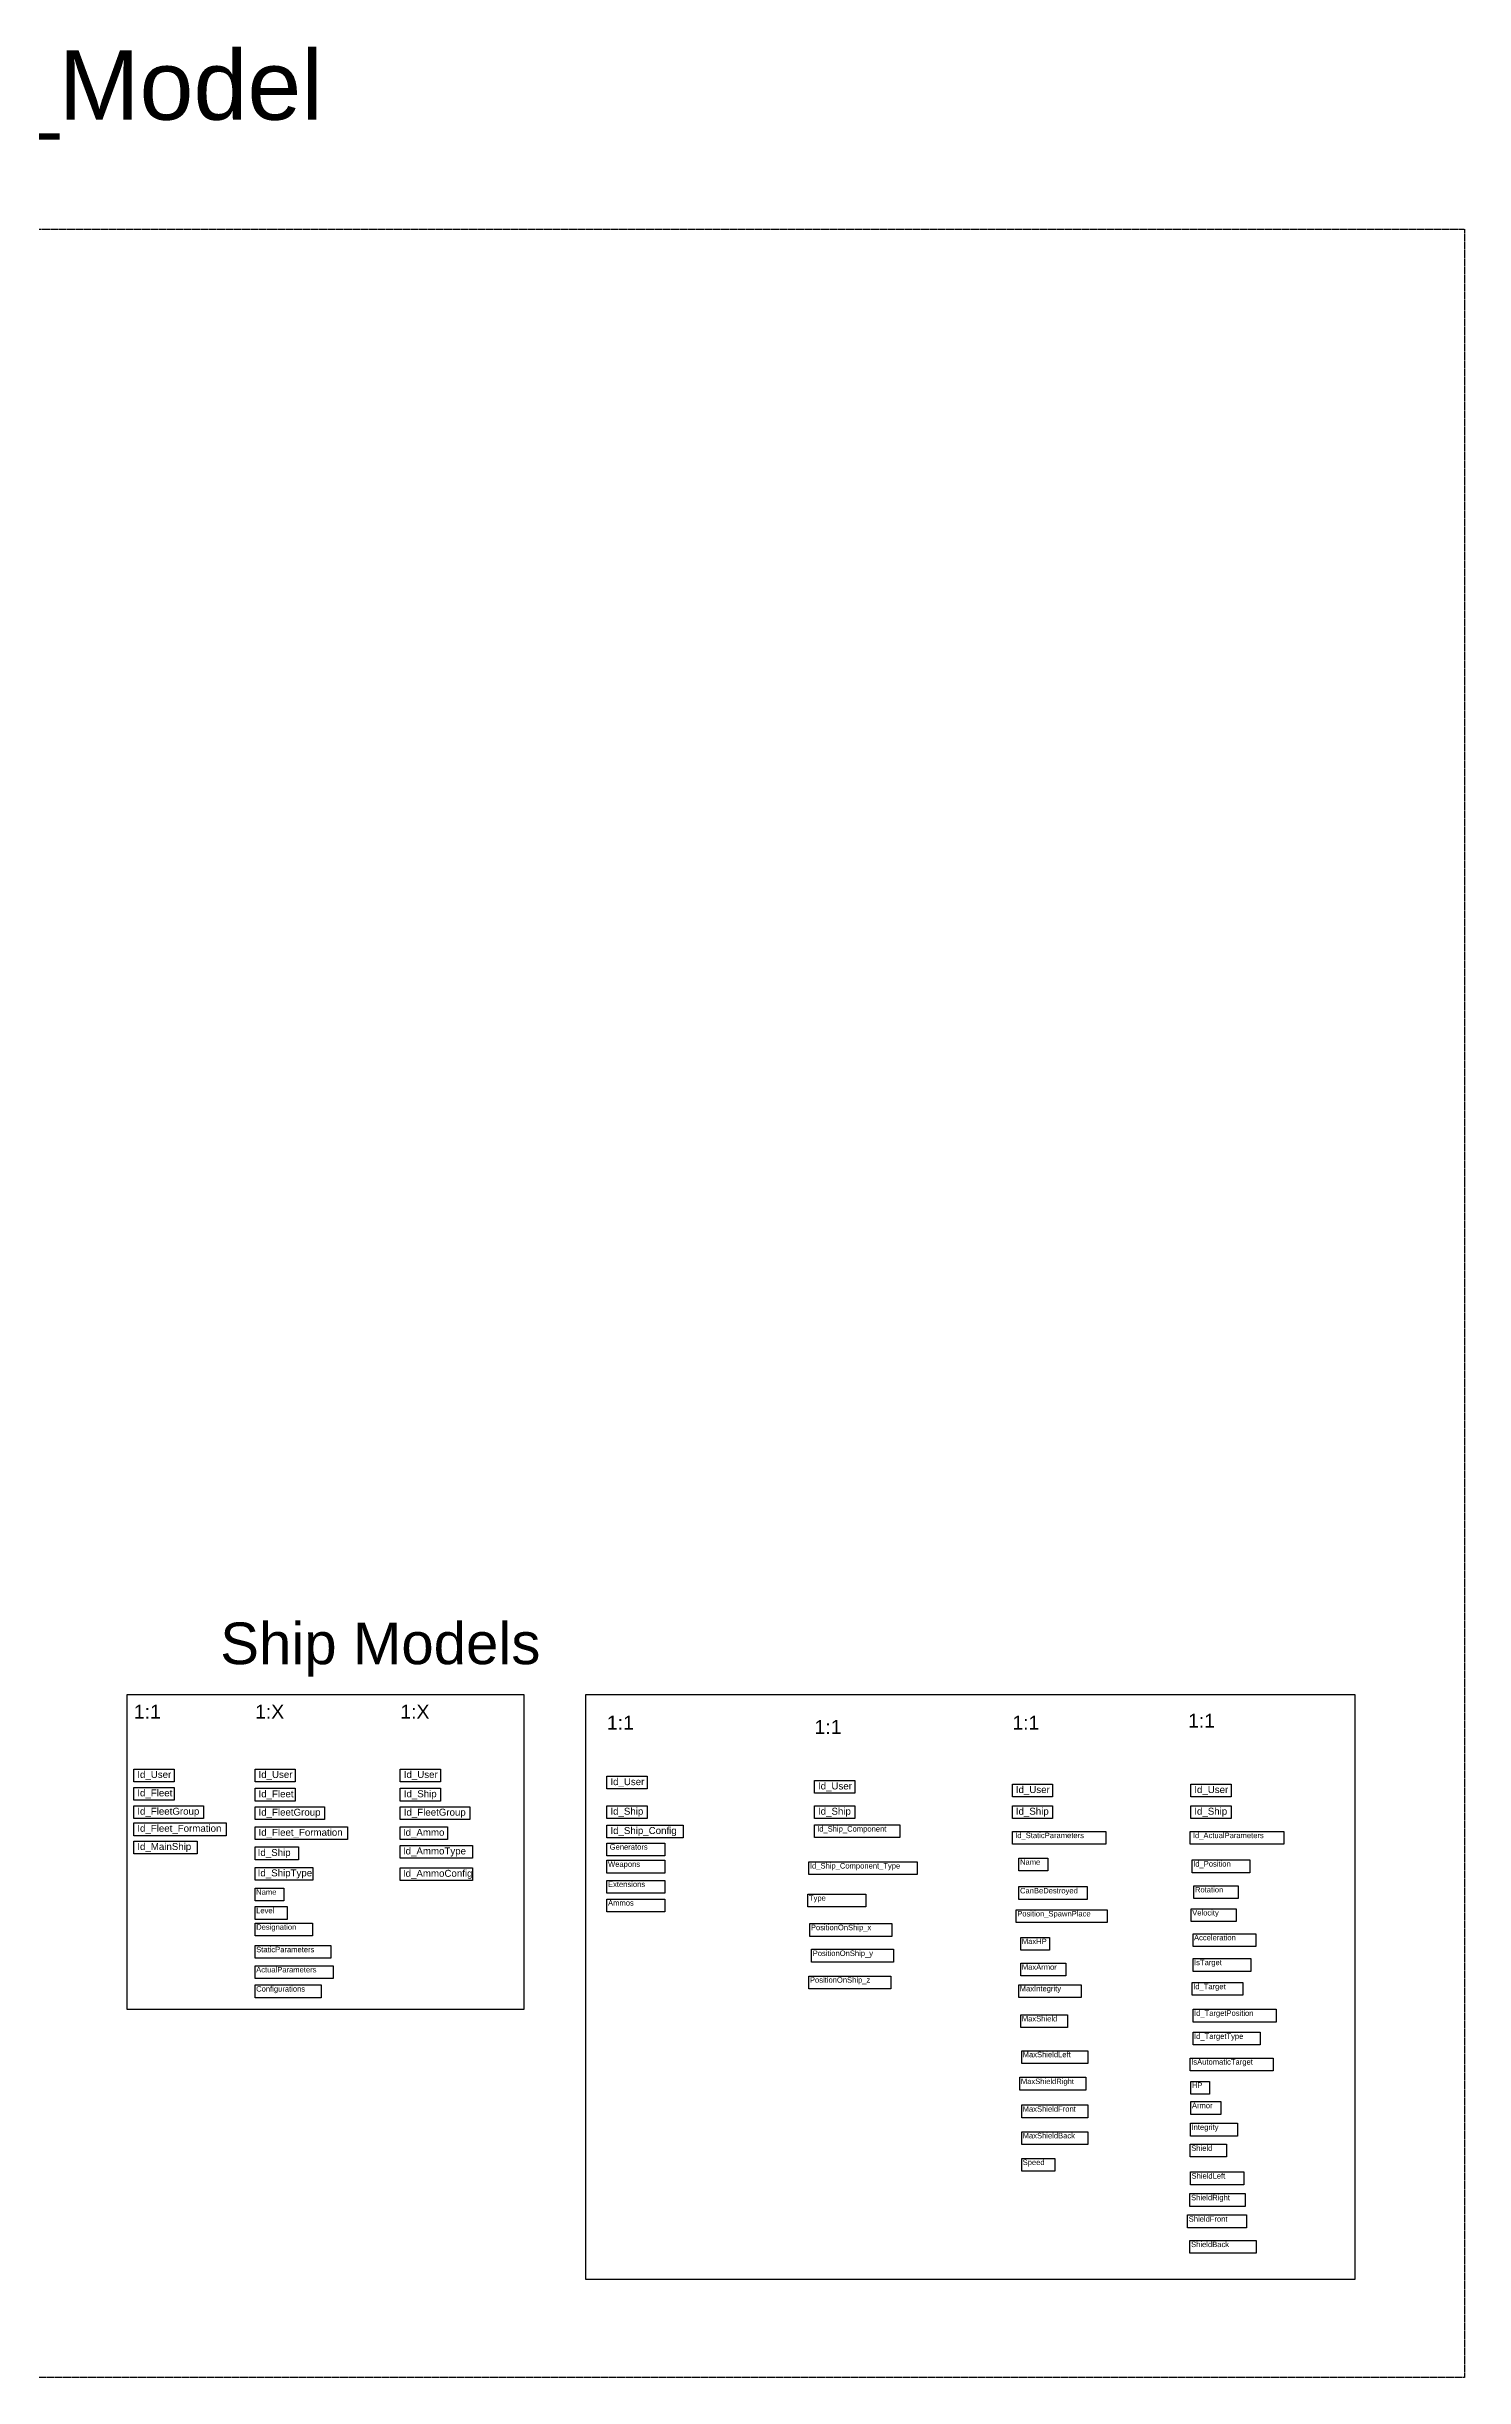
# Model space of a CAD drawing. Header units: millimetres. Extents: x 33057 to 249580, y -15894 to 47997.
# Drawn here: x 150324 to 160534, y 28654 to 45438 of the extents above; entities that cross this region are included whole.
import ezdxf

# ---------------------------------------------------------------- set-up
doc = ezdxf.new("R2010")
doc.units = ezdxf.units.MM
doc.linetypes.add('ACAD_ISO02W100', pattern=[15, 12, -3])
doc.layers.add('Obrys', color=253, linetype='Continuous', lineweight=30)
doc.layers.add('základní', color=4, linetype='Continuous')
doc.styles.get("Standard").update_dxf_attribs({"font": 'arial.ttf'})

msp = doc.modelspace()

# ---------------------------------------------------------------- linework, layer by layer
at = {"layer": 'základní', "color": 114, "linetype": 'ACAD_ISO02W100', "lineweight": 30, "true_color": 0x139b48}
msp.add_lwpolyline([(135141, 44123), (160534, 44123), (160534, 28654), (135141, 28654)], close=True, dxfattribs=at)
at = {"layer": 'základní', "color": 9, "lineweight": 30, "true_color": 0xafd9aa}
msp.add_lwpolyline([(150904, 33571), (153760, 33571), (153760, 31304), (150904, 31304)], close=True, dxfattribs=at)
at = {"layer": 'základní', "color": 215, "lineweight": 30, "true_color": 0xa953a0}
for points in [[(154208, 33571), (159746, 33571), (159746, 29359), (154208, 29359)], [(152871, 32324), (153391, 32324), (153391, 32232), (152871, 32232)]]:
    msp.add_lwpolyline(points, close=True, dxfattribs=at)
at = {"layer": 'základní', "color": 52, "lineweight": 30, "true_color": 0xc8c92d}
for points in [[(150952, 33035), (151243, 33035), (151243, 32943), (150952, 32943)], [(151825, 33035), (152115, 33035), (152115, 32943), (151825, 32943)], [(152871, 33035), (153161, 33035), (153161, 32943), (152871, 32943)], [(154359, 32984), (154649, 32984), (154649, 32892), (154359, 32892)], [(155854, 32952), (156144, 32952), (156144, 32860), (155854, 32860)], [(157279, 32927), (157569, 32927), (157569, 32835), (157279, 32835)], [(158565, 32927), (158855, 32927), (158855, 32835), (158565, 32835)]]:
    msp.add_lwpolyline(points, close=True, dxfattribs=at)
at = {"layer": 'základní', "color": 30, "lineweight": 30, "true_color": 0xf8991e}
for points in [[(150952, 32903), (151243, 32903), (151243, 32811), (150952, 32811)], [(150952, 32770), (151454, 32770), (151454, 32678), (150952, 32678)], [(151825, 32763), (152326, 32763), (152326, 32671), (151825, 32671)], [(152871, 32763), (153372, 32763), (153372, 32671), (152871, 32671)], [(152871, 32619), (153211, 32619), (153211, 32527), (152871, 32527)], [(154359, 32631), (154908, 32631), (154908, 32539), (154359, 32539)], [(155854, 32633), (156468, 32633), (156468, 32541), (155854, 32541)], [(157279, 32586), (157953, 32586), (157953, 32493), (157279, 32493)], [(158560, 32586), (159233, 32586), (159233, 32493), (158560, 32493)], [(151825, 32474), (152137, 32474), (152137, 32382), (151825, 32382)]]:
    msp.add_lwpolyline(points, close=True, dxfattribs=at)
at = {"layer": 'základní', "color": 3, "lineweight": 30}
for points in [[(151825, 32896), (152115, 32896), (152115, 32804), (151825, 32804)], [(152871, 32896), (153161, 32896), (153161, 32804), (152871, 32804)], [(154359, 32770), (154649, 32770), (154649, 32678), (154359, 32678)], [(155854, 32770), (156144, 32770), (156144, 32678), (155854, 32678)], [(157279, 32770), (157569, 32770), (157569, 32678), (157279, 32678)], [(158565, 32770), (158855, 32770), (158855, 32678), (158565, 32678)], [(150952, 32647), (151618, 32647), (151618, 32555), (150952, 32555)], [(151825, 32619), (152490, 32619), (152490, 32527), (151825, 32527)], [(150952, 32516), (151409, 32516), (151409, 32424), (150952, 32424)]]:
    msp.add_lwpolyline(points, close=True, dxfattribs=at)
at = {"layer": 'základní', "lineweight": 30}
for points in [[(152871, 32485), (153391, 32485), (153391, 32393), (152871, 32393)], [(154359, 32502), (154776, 32502), (154776, 32410), (154359, 32410)], [(157326, 32393), (157534, 32393), (157534, 32301), (157326, 32301)], [(151825, 32327), (152242, 32327), (152242, 32235), (151825, 32235)], [(154359, 32378), (154776, 32378), (154776, 32286), (154359, 32286)], [(154359, 32233), (154776, 32233), (154776, 32141), (154359, 32141)], [(155813, 32367), (156594, 32367), (156594, 32275), (155813, 32275)], [(158573, 32380), (158990, 32380), (158990, 32288), (158573, 32288)], [(151825, 32178), (152033, 32178), (152033, 32086), (151825, 32086)], [(154359, 32099), (154776, 32099), (154776, 32007), (154359, 32007)], [(155807, 32135), (156223, 32135), (156223, 32042), (155807, 32042)], [(157326, 32188), (157817, 32188), (157817, 32096), (157326, 32096)], [(158586, 32194), (158906, 32194), (158906, 32102), (158586, 32102)], [(151825, 32044), (152057, 32044), (152057, 31952), (151825, 31952)], [(151825, 31925), (152238, 31925), (152238, 31833), (151825, 31833)], [(155820, 31922), (156411, 31922), (156411, 31830), (155820, 31830)], [(157306, 32022), (157962, 32022), (157962, 31930), (157306, 31930)], [(158566, 32028), (158891, 32028), (158891, 31936), (158566, 31936)], [(155833, 31737), (156424, 31737), (156424, 31645), (155833, 31645)], [(157339, 31823), (157547, 31823), (157547, 31731), (157339, 31731)], [(158580, 31849), (159032, 31849), (159032, 31757), (158580, 31757)], [(157339, 31637), (157665, 31637), (157665, 31545), (157339, 31545)], [(158580, 31670), (158996, 31670), (158996, 31578), (158580, 31578)], [(155813, 31544), (156404, 31544), (156404, 31452), (155813, 31452)], [(157325, 31482), (157774, 31482), (157774, 31390), (157325, 31390)], [(158573, 31498), (158939, 31498), (158939, 31406), (158573, 31406)], [(157339, 31266), (157676, 31266), (157676, 31174), (157339, 31174)], [(158580, 31305), (159179, 31305), (159179, 31213), (158580, 31213)], [(158580, 31140), (159064, 31140), (159064, 31048), (158580, 31048)], [(157346, 31007), (157822, 31007), (157822, 30915), (157346, 30915)], [(158560, 30954), (159157, 30954), (159157, 30862), (158560, 30862)], [(157332, 30815), (157809, 30815), (157809, 30723), (157332, 30723)], [(158564, 30786), (158699, 30786), (158699, 30694), (158564, 30694)], [(157346, 30616), (157822, 30616), (157822, 30524), (157346, 30524)], [(158564, 30640), (158780, 30640), (158780, 30548), (158564, 30548)], [(157346, 30423), (157822, 30423), (157822, 30331), (157346, 30331)], [(158561, 30484), (158900, 30484), (158900, 30392), (158561, 30392)], [(157346, 30231), (157584, 30231), (157584, 30139), (157346, 30139)], [(158559, 30334), (158820, 30334), (158820, 30242), (158559, 30242)], [(158561, 30134), (158945, 30134), (158945, 30041), (158561, 30041)], [(158558, 29978), (158955, 29978), (158955, 29886), (158558, 29886)], [(158541, 29824), (158964, 29824), (158964, 29732), (158541, 29732)], [(158558, 29640), (159035, 29640), (159035, 29548), (158558, 29548)]]:
    msp.add_lwpolyline(points, close=True, dxfattribs=at)
at = {"layer": 'základní', "color": 61, "lineweight": 30, "true_color": 0xe5e878}
for points in [[(151825, 31764), (152371, 31764), (152371, 31672), (151825, 31672)], [(151825, 31618), (152387, 31618), (152387, 31526), (151825, 31526)]]:
    msp.add_lwpolyline(points, close=True, dxfattribs=at)
at = {"layer": 'základní', "color": 217, "lineweight": 30, "true_color": 0x93278f}
msp.add_lwpolyline([(151825, 31480), (152302, 31480), (152302, 31388), (151825, 31388)], close=True, dxfattribs=at)

# ---------------------------------------------------------------- texts
at = {"layer": 'Obrys', "color": 114, "true_color": 0x139b48, "attachment_point": 1}
for s, width, heights, insert, char_height in [('Game model        DB_Model', 8849.85, [1686], (143502, 45411), 500), ('Ship Models', 4460.52, [639], (151574, 34090), 300), ('Id_Ammo', 383.88, [80.7], (152890, 32604), 50), ('Id_Ship', 383.88, [80.7], (151844, 32459), 50), ('Id_AmmoType', 383.88, [80.7], (152890, 32470), 50), ('Id_ShipType', 383.88, [80.7], (151844, 32312), 50), ('{\\fCascadia Mono|b0|i0|c238|p49;\\H0.79167x;\\C96;\\c32768;Extensions}', 383.88, [80.7], (154367, 32225), 50), ('{\\fCascadia Mono|b0|i0|c238|p49;\\H0.79167x;\\C96;\\c32768;Id_Position}', 383.88, [80.7], (158581, 32372), 50), ('{\\fCascadia Mono|b0|i0|c238|p49;\\H0.79167x;\\C96;\\c32768;Name}', 383.88, [80.7], (151833, 32169), 50), ('{\\fCascadia Mono|b0|i0|c238|p49;\\H0.79167x;\\C96;\\c32768;Ammos}', 383.88, [80.7], (154367, 32091), 50), ('{\\fCascadia Mono|b0|i0|c238|p49;\\H0.79167x;\\C96;\\c32768;Type}', 383.88, [80.7], (155814, 32126), 50), ('{\\fCascadia Mono|b0|i0|c238|p49;\\H0.79167x;\\C96;\\c32768;CanBeDestroyed}', 383.88, [80.7], (157334, 32179), 50), ('{\\fCascadia Mono|b0|i0|c238|p49;\\H0.79167x;\\C96;\\c32768;Rotation}', 383.88, [80.7], (158594, 32186), 50), ('{\\fCascadia Mono|b0|i0|c238|p49;\\H0.79167x;\\C96;\\c32768;Level}', 383.88, [80.7], (151833, 32036), 50), ('{\\fCascadia Mono|b0|i0|c238|p49;\\H0.79167x;\\C96;\\c32768;Designation}', 383.88, [80.7], (151833, 31917), 50), ('{\\fCascadia Mono|b0|i0|c238|p49;\\H0.79167x;\\C96;\\c32768;PositionOnShip_x}', 383.88, [80.7], (155828, 31914), 50), ('{\\fCascadia Mono|b0|i0|c238|p49;\\H0.79167x;\\C96;\\c32768;Position_SpawnPlace}', 383.88, [80.7], (157314, 32013), 50), ('{\\fCascadia Mono|b0|i0|c238|p49;\\H0.79167x;\\C96;\\c32768;Velocity}', 383.88, [80.7], (158574, 32020), 50), ('{\\fCascadia Mono|b0|i0|c238|p49;\\H0.79167x;\\C96;\\c32768;StaticParameters}', 383.88, [80.7], (151833, 31755), 50), ('{\\fCascadia Mono|b0|i0|c238|p49;\\H0.79167x;\\C96;\\c32768;PositionOnShip_y}', 383.88, [80.7], (155841, 31728), 50), ('{\\fCascadia Mono|b0|i0|c238|p49;\\H0.79167x;\\C96;\\c32768;MaxHP}', 383.88, [80.7], (157347, 31814), 50), ('{\\fCascadia Mono|b0|i0|c238|p49;\\H0.79167x;\\C96;\\c32768;Acceleration}', 383.88, [80.7], (158587, 31841), 50), ('{\\fCascadia Mono|b0|i0|c238|p49;\\H0.79167x;\\C96;\\c32768;ActualParameters}', 383.88, [80.7], (151833, 31610), 50), ('{\\fCascadia Mono|b0|i0|c238|p49;\\H0.79167x;\\C96;\\c32768;MaxArmor}', 436.59, [80.7], (157347, 31629), 50), ('{\\fCascadia Mono|b0|i0|c238|p49;\\H0.79167x;\\C96;\\c32768;IsTarget}', 383.88, [80.7], (158587, 31662), 50), ('{\\fCascadia Mono|b0|i0|c238|p49;\\H0.79167x;\\C96;\\c32768;Configurations}', 383.88, [80.7], (151833, 31472), 50), ('{\\fCascadia Mono|b0|i0|c238|p49;\\H0.79167x;\\C96;\\c32768;PositionOnShip_z}', 383.88, [80.7], (155821, 31536), 50), ('{\\fCascadia Mono|b0|i0|c238|p49;\\H0.79167x;\\C96;\\c32768;MaxIntegrity}', 383.88, [80.7], (157332, 31474), 50), ('{\\fCascadia Mono|b0|i0|c238|p49;\\H0.79167x;\\C96;\\c32768;Id_Target}', 383.88, [80.7], (158581, 31489), 50), ('{\\fCascadia Mono|b0|i0|c238|p49;\\H0.79167x;\\C96;\\c32768;MaxShield}', 383.88, [80.7], (157347, 31257), 50), ('{\\fCascadia Mono|b0|i0|c238|p49;\\H0.79167x;\\C96;\\c32768;Id_TargetPosition}', 383.88, [80.7], (158587, 31297), 50), ('{\\fCascadia Mono|b0|i0|c238|p49;\\H0.79167x;\\C96;\\c32768;Id_TargetType}', 383.88, [80.7], (158587, 31131), 50), ('{\\fCascadia Mono|b0|i0|c238|p49;\\H0.79167x;\\C96;\\c32768;MaxShieldLeft}', 383.88, [80.7], (157353, 30999), 50), ('{\\fCascadia Mono|b0|i0|c238|p49;\\H0.79167x;\\C96;\\c32768;IsAutomaticTarget}', 383.88, [80.7], (158567, 30946), 50), ('{\\fCascadia Mono|b0|i0|c238|p49;\\H0.79167x;\\C96;\\c32768;MaxShieldRight}', 383.88, [80.7], (157340, 30806), 50), ('{\\fCascadia Mono|b0|i0|c238|p49;\\H0.79167x;\\C96;\\c32768;HP}', 383.88, [80.7], (158572, 30778), 50), ('{\\fCascadia Mono|b0|i0|c238|p49;\\H0.79167x;\\C96;\\c32768;MaxShieldFront}', 383.88, [80.7], (157353, 30607), 50), ('{\\fCascadia Mono|b0|i0|c238|p49;\\H0.79167x;\\C96;\\c32768;Armor}', 383.88, [80.7], (158572, 30632), 50), ('{\\fCascadia Mono|b0|i0|c238|p49;\\H0.79167x;\\C96;\\c32768;MaxShieldBack}', 383.88, [80.7], (157353, 30415), 50), ('{\\fCascadia Mono|b0|i0|c238|p49;\\H0.79167x;\\C96;\\c32768;Integrity}', 383.88, [80.7], (158569, 30476), 50), ('{\\fCascadia Mono|b0|i0|c238|p49;\\H0.79167x;\\C96;\\c32768;Speed}', 383.88, [80.7], (157353, 30223), 50), ('{\\fCascadia Mono|b0|i0|c238|p49;\\H0.79167x;\\C96;\\c32768;Shield}', 383.88, [80.7], (158567, 30325), 50), ('{\\fCascadia Mono|b0|i0|c238|p49;\\H0.79167x;\\C96;\\c32768;ShieldLeft}', 383.88, [80.7], (158569, 30125), 50), ('{\\fCascadia Mono|b0|i0|c238|p49;\\H0.79167x;\\C96;\\c32768;ShieldRight}', 383.88, [80.7], (158566, 29969), 50), ('{\\fCascadia Mono|b0|i0|c238|p49;\\H0.79167x;\\C96;\\c32768;ShieldFront}', 383.88, [80.7], (158549, 29815), 50), ('{\\fCascadia Mono|b0|i0|c238|p49;\\H0.79167x;\\C96;\\c32768;ShieldBack}', 383.88, [80.7], (158566, 29632), 50)]:
    msp.add_mtext_dynamic_manual_height_columns(s, width=width, gutter_width=12.5, heights=heights, dxfattribs=dict(at, insert=insert, char_height=char_height))
at = {"layer": 'Obrys', "color": 252, "true_color": 0x939598, "char_height": 100, "attachment_point": 1}
for s, insert in [('1:1', (150952, 33498)), ('1:X', (151825, 33498)), ('1:X', (152871, 33498)), ('1:1', (154359, 33419)), ('1:1', (157279, 33419)), ('1:1', (158544, 33433)), ('1:1', (155854, 33388))]:
    msp.add_mtext_dynamic_manual_height_columns(s, width=255.44, gutter_width=12.5, heights=[81.4], dxfattribs=dict(at, insert=insert))
at = {"layer": 'Obrys', "color": 52, "true_color": 0xc8c92d, "char_height": 50, "attachment_point": 1}
for insert in [(150977, 33021), (151850, 33021), (152896, 33021), (154384, 32969), (155879, 32938), (157304, 32912), (158589, 32912)]:
    msp.add_mtext_dynamic_manual_height_columns('Id_User', width=383.88, gutter_width=12.5, heights=[80.7], dxfattribs=dict(at, insert=insert))
at = {"layer": 'Obrys', "color": 3, "char_height": 50, "attachment_point": 1}
for s, insert in [('Id_Fleet', (150977, 32888)), ('Id_FleetGroup', (150977, 32756)), ('Id_Fleet', (151850, 32881)), ('Id_FleetGroup', (151850, 32749)), ('Id_Ship', (152896, 32882)), ('Id_FleetGroup', (152896, 32749)), ('Id_Ship', (154384, 32756)), ('Id_Ship', (155879, 32756)), ('Id_Ship', (157304, 32756)), ('Id_Ship', (158589, 32756)), ('Id_Fleet_Formation', (150977, 32633)), ('Id_Fleet_Formation', (151850, 32604)), ('Id_Ship_Config', (154384, 32617)), ('{\\fCascadia Mono|b0|i0|c238|p49;\\H0.79167x;\\C96;\\c32768;Id_Ship_Component}', (155873, 32624)), ('{\\fCascadia Mono|b0|i0|c238|p49;\\H0.79167x;\\C96;\\c32768;Id_StaticParameters}', (157299, 32577)), ('{\\fCascadia Mono|b0|i0|c238|p49;\\H0.79167x;\\C96;\\c32768;Id_ActualParameters}', (158579, 32577)), ('Id_MainShip', (150977, 32502))]:
    msp.add_mtext_dynamic_manual_height_columns(s, width=383.88, gutter_width=12.5, heights=[80.7], dxfattribs=dict(at, insert=insert))
at = {"layer": 'Obrys', "color": 30, "true_color": 0xf8991e, "char_height": 50, "attachment_point": 1}
for s, insert in [('{\\fCascadia Mono|b0|i0|c238|p49;\\H0.79167x;\\C96;\\c32768;Generators}', (154379, 32494)), ('{\\fCascadia Mono|b0|i0|c238|p49;\\H0.79167x;\\C96;\\c32768;Weapons}', (154367, 32370)), ('{\\fCascadia Mono|b0|i0|c238|p49;\\H0.79167x;\\C96;\\c32768;Id_Ship_Component_Type}', (155821, 32358)), ('{\\fCascadia Mono|b0|i0|c238|p49;\\H0.79167x;\\C96;\\c32768;Name}', (157334, 32385))]:
    msp.add_mtext_dynamic_manual_height_columns(s, width=383.88, gutter_width=12.5, heights=[80.7], dxfattribs=dict(at, insert=insert))
at = {"layer": 'Obrys', "color": 215, "true_color": 0xa953a0, "insert": (152890, 32309), "char_height": 50, "attachment_point": 1}
msp.add_mtext_dynamic_manual_height_columns('Id_AmmoConfig', width=383.88, gutter_width=12.5, heights=[80.7], dxfattribs=at)

doc.saveas('drawing.dxf')
